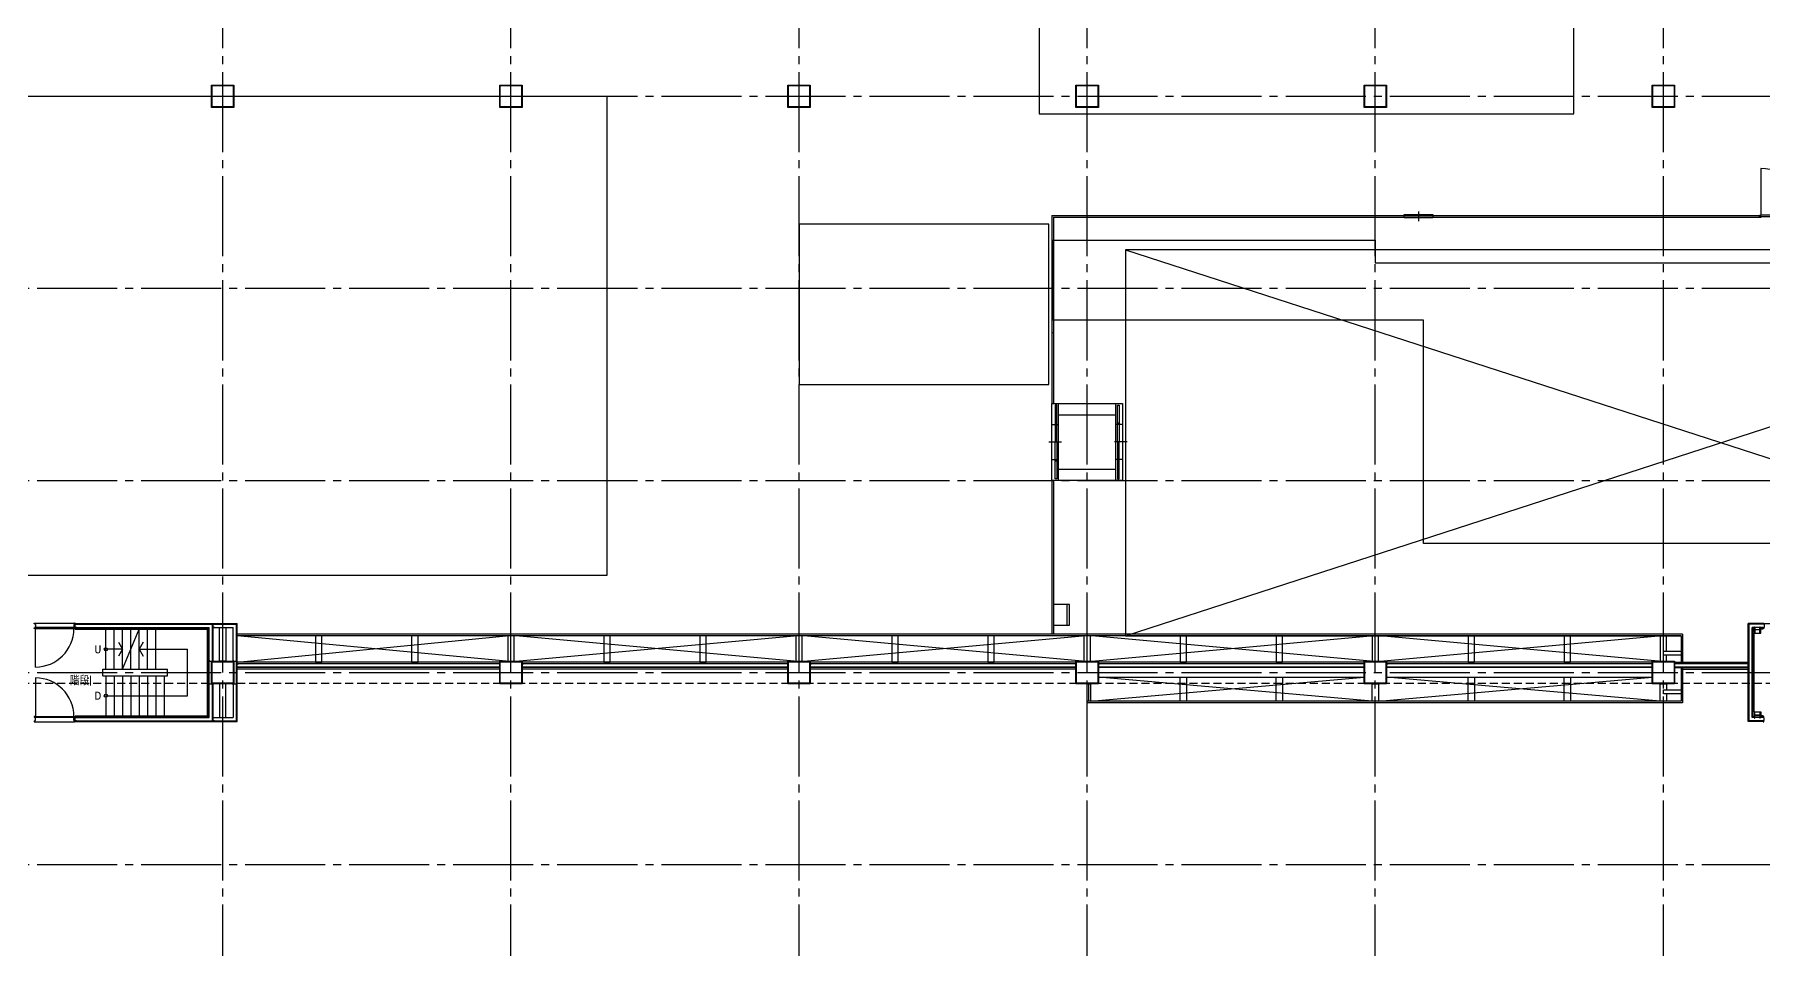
# Model space of a CAD drawing. Header units: millimetres. Extents: x -48783 to 30095, y 6477 to 24477.
# Drawn here: x 5712 to 11112, y 14285 to 17142 of the extents above; entities that cross this region are included whole.
import ezdxf
from ezdxf.enums import TextEntityAlignment as Align

# ---------------------------------------------------------------- set-up
doc = ezdxf.new("R2010")
doc.units = ezdxf.units.MM
doc.header["$LTSCALE"] = 100
doc.linetypes.add('X-N-FAB-L20$0$COL-CEN-LIN', pattern=[3.25, 2.5, -0.25, 0.25, -0.25])
doc.linetypes.add('X-N-FAB-L20$0$HIDDEN', pattern=[0.375, 0.25, -0.125])
for name, color, linetype in [('0-XREF', 7, 'Continuous'), ('X-N-FAB-L20$0$08', 8, 'Continuous'), ('X-N-FAB-L20$0$200K新增範圍', 8, 'Continuous'), ('X-N-FAB-L20$0$A-WALL-IN', 8, 'Continuous'), ('X-N-FAB-L20$0$ASP_4', 8, 'Continuous'), ('X-N-FAB-L20$0$ASP_5', 8, 'Continuous'), ('X-N-FAB-L20$0$BLOCK', 8, 'Continuous'), ('X-N-FAB-L20$0$CCL', 8, 'X-N-FAB-L20$0$COL-CEN-LIN'), ('X-N-FAB-L20$0$COL-S', 8, 'Continuous'), ('X-N-FAB-L20$0$DOOR', 8, 'Continuous'), ('X-N-FAB-L20$0$WALL-P', 8, 'Continuous')]:
    doc.layers.add(name, color=color, linetype=linetype)
doc.styles.add('X-N-FAB-L20$0$ATS', font='monotxt', dxfattribs={"bigfont": 'BIGFONT'})
doc.styles.add('X-N-FAB-L20$0$ROMS', font='ROMANS.shx', dxfattribs={"bigfont": 'bigfont.shx'})

# ---------------------------------------------------------------- blocks, each defined once
blk = doc.blocks.new('X-N-FAB-L20$0$A$Cc7bb84f0')
at = {"layer": 'X-N-FAB-L20$0$COL-S'}
for points in [[(0, 70), (70, 70), (70, 0), (0, 0)], [(2, 68), (68, 68), (68, 2), (2, 2)]]:
    blk.add_lwpolyline(points, close=True, dxfattribs=at)
blk = doc.blocks.new('X-N-FAB-L20$0$A$C20c95bda')
at = {"layer": 'X-N-FAB-L20$0$CCL'}
for p, q in [((7320, 0), (7320, 9160)), ((8220, 0), (8220, 9160)), ((9120, 0), (9120, 9160)), ((10020, 0), (10020, 9160)), ((10920, 0), (10920, 9160)), ((10920, 0), (10920, 9160)), ((11820, 0), (11820, 9160)), ((240, 6350), (28330, 6350)), ((240, 5750), (28330, 5750)), ((240, 5150), (28330, 5150)), ((240, 4550), (28330, 4550)), ((240, 3950), (28330, 3950))]:
    blk.add_line(p, q, dxfattribs=at)
at = {"layer": 'X-N-FAB-L20$0$200K新增範圍'}
for p in [(7285, 6315), (8185, 6315), (9085, 6315), (9985, 6315), (10885, 6315), (11785, 6315), (7285, 4515), (8185, 4515), (9085, 4515), (9985, 4515), (10885, 4515), (11785, 4515)]:
    blk.add_blockref('X-N-FAB-L20$0$A$Cc7bb84f0', p, dxfattribs=at)
blk = doc.blocks.new('X-N-FAB-L20$0$A$C1d07c4d4')
for centre in [(6652.4, 4597.5), (6652.4, 4452.5)]:
    blk.add_circle(centre, 5)
at = {"layer": 'X-N-FAB-L20$0$08'}
for p, q in [((11821.5, 6099.4), (11821.5, 5953.5)), ((9607.4, 5952.5), (9607.4, 5798)), ((9607.4, 5952.5), (11817.4, 5952.5)), ((9612.4, 5947.5), (9612.4, 5798)), ((9612.4, 5947.5), (11817.4, 5947.5)), ((10752.4, 5965), (10752.4, 5935)), ((9837.4, 5845), (13557.4, 4640)), ((9837.4, 4640), (13557.4, 5845)), ((9607.4, 5798), (9607.4, 5587)), ((9607.4, 5798), (9612.4, 5798)), ((9612.4, 5798), (9612.4, 5587)), ((9607.4, 5677), (9612.4, 5677)), ((9607.4, 5587), (9607.4, 5365)), ((9607.4, 5587), (9612.4, 5587)), ((9612.4, 5587), (9612.4, 5365)), ((9627.4, 5125), (9627.4, 5365)), ((9807.4, 5125), (9807.4, 5365)), ((9607.4, 5300), (9627.4, 5300)), ((9627.4, 5330), (9807.4, 5330)), ((9827.4, 5300), (9807.4, 5300)), ((9597.4, 5245), (9637.4, 5245)), ((9842.4, 5245), (9802.4, 5245)), ((9607.4, 5190), (9627.4, 5190)), ((9827.4, 5190), (9807.4, 5190)), ((9627.4, 5160), (9807.4, 5160)), ((9607.4, 5125), (9607.4, 4645)), ((9612.4, 5125), (9612.4, 4645)), ((9654.4, 4672.5), (9654.4, 4737.5)), ((6652.4, 4535), (6652.4, 4660)), ((6678.4, 4535), (6678.4, 4660)), ((6704.4, 4535), (6704.4, 4660)), ((6704.4, 4535), (6756.4, 4660)), ((6730.4, 4535), (6730.4, 4660)), ((6756.4, 4535), (6756.4, 4660)), ((6782.4, 4535), (6782.4, 4660)), ((6808.4, 4535), (6808.4, 4660)), ((11577.4, 4645), (7062.4, 4645)), ((11577.4, 4645), (11577.4, 4557)), ((6704.4, 4597.5), (6652.4, 4597.5)), ((6756.4, 4597.5), (6834.4, 4597.5)), ((6782.4, 4597.5), (6906.9, 4597.5)), ((6906.9, 4452.5), (6906.9, 4597.5)), ((7902.4, 4560), (7062.4, 4640)), ((7062.4, 4557), (7902.4, 4640)), ((11572.4, 4640), (7062.4, 4640)), ((8802.4, 4560), (7932.4, 4640)), ((7932.4, 4560), (8802.4, 4640)), ((8832.4, 4560), (9702.4, 4640)), ((9702.4, 4560), (8832.4, 4640)), ((9732.4, 4560), (10602.4, 4640)), ((10602.4, 4560), (9732.4, 4640)), ((10632.4, 4560), (11502.4, 4640)), ((11502.4, 4560), (10632.4, 4640)), ((11572.4, 4640), (11572.4, 4557)), ((6642.4, 4535), (6844.4, 4535)), ((6642.4, 4515), (6642.4, 4535)), ((6642.4, 4515), (6844.4, 4515)), ((6652.4, 4515), (6652.4, 4390)), ((6678.4, 4515), (6678.4, 4390)), ((6704.4, 4515), (6704.4, 4390)), ((6730.4, 4515), (6730.4, 4390)), ((6756.4, 4515), (6756.4, 4390)), ((6782.4, 4515), (6782.4, 4390)), ((6808.4, 4515), (6808.4, 4390)), ((6834.4, 4515), (6834.4, 4390)), ((6844.4, 4515), (6844.4, 4535)), ((9717.4, 4430), (9717.4, 4490)), ((6652.4, 4452.5), (6906.9, 4452.5))]:
    blk.add_line(p, q, dxfattribs=at)
for points in [[(10617.4, 7587.5), (8667.4, 7587.5), (8667.4, 6720), (9567.4, 6720), (9567.4, 6270), (11237.4, 6270), (11237.4, 7755.5), (10617.4, 7755.5)], [(8217.4, 4827.5), (4623.4, 4827.5), (4623.4, 6325), (8217.4, 6325)], [(6982.4, 6290), (6982.4, 6360), (7052.4, 6360), (7052.4, 6290)], [(6984.4, 6292), (6984.4, 6358), (7050.4, 6358), (7050.4, 6292)], [(7882.4, 6290), (7882.4, 6360), (7952.4, 6360), (7952.4, 6290)], [(7884.4, 6292), (7884.4, 6358), (7950.4, 6358), (7950.4, 6292)], [(8782.4, 6290), (8782.4, 6360), (8852.4, 6360), (8852.4, 6290)], [(8784.4, 6292), (8784.4, 6358), (8850.4, 6358), (8850.4, 6292)], [(9682.4, 6290), (9682.4, 6360), (9752.4, 6360), (9752.4, 6290)], [(9684.4, 6292), (9684.4, 6358), (9750.4, 6358), (9750.4, 6292)], [(10582.4, 6290), (10582.4, 6360), (10652.4, 6360), (10652.4, 6290)], [(10584.4, 6292), (10584.4, 6358), (10650.4, 6358), (10650.4, 6292)], [(11482.4, 6290), (11482.4, 6360), (11552.4, 6360), (11552.4, 6290)], [(11484.4, 6292), (11484.4, 6358), (11550.4, 6358), (11550.4, 6292)], [(10707.4, 5945), (10707.4, 5955), (10797.4, 5955), (10797.4, 5945)], [(11821.5, 5949), (11821.5, 5946.5), (11817.4, 5946.5), (11817.4, 5953.5), (11819.9, 5953.5), (11819.9, 5949)], [(12114.4, 5953.5), (11820.4, 5953.5), (11820.4, 5949.5), (12114.4, 5949.5)], [(9597.4, 5925), (8817.4, 5925), (8817.4, 5425), (9597.4, 5425)], [(9609.4, 5875), (10617.4, 5875), (10617.4, 5805), (13167.4, 5805), (13167.4, 5137.5), (13761.4, 5137.5), (13761.4, 4927.5), (10767.4, 4927.5), (10767.4, 5625), (9609.4, 5625)], [(9837.4, 4640), (11572.4, 4640), (11572.4, 4557), (11782.4, 4557), (11782.4, 4678), (12462.4, 4678), (12462.4, 4640), (13557.4, 4640), (13557.4, 5845), (9837.4, 5845)], [(9607.4, 5365), (9827.4, 5365), (9827.4, 5125), (9607.4, 5125), (9607.4, 5365), (9607.4, 5365)], [(9617.4, 5300), (9622.4, 5300), (9622.4, 5360), (9617.4, 5360)], [(9817.4, 5300), (9812.4, 5300), (9812.4, 5360), (9817.4, 5360)], [(9617.4, 5245), (9622.4, 5245), (9622.4, 5305), (9617.4, 5305)], [(9817.4, 5245), (9812.4, 5245), (9812.4, 5305), (9817.4, 5305)], [(9617.4, 5245), (9622.4, 5245), (9622.4, 5185), (9617.4, 5185)], [(9817.4, 5245), (9812.4, 5245), (9812.4, 5185), (9817.4, 5185)], [(9617.4, 5190), (9622.4, 5190), (9622.4, 5130), (9617.4, 5130)], [(9817.4, 5190), (9812.4, 5190), (9812.4, 5130), (9817.4, 5130)], [(9662.4, 4672.5), (9662.4, 4737.5), (9612.4, 4737.5), (9612.4, 4672.5)], [(7307.4, 4557), (7327.4, 4557), (7327.4, 4640), (7307.4, 4640)], [(7607.4, 4557), (7627.4, 4557), (7627.4, 4640), (7607.4, 4640)], [(7907.4, 4560), (7927.4, 4560), (7927.4, 4640), (7907.4, 4640)], [(8207.4, 4557), (8227.4, 4557), (8227.4, 4640), (8207.4, 4640)], [(8507.4, 4557), (8527.4, 4557), (8527.4, 4640), (8507.4, 4640)], [(8807.4, 4560), (8827.4, 4560), (8827.4, 4640), (8807.4, 4640)], [(9107.4, 4557), (9127.4, 4557), (9127.4, 4640), (9107.4, 4640)], [(9407.4, 4557), (9427.4, 4557), (9427.4, 4640), (9407.4, 4640)], [(9707.4, 4560), (9727.4, 4560), (9727.4, 4640), (9707.4, 4640)], [(10007.4, 4557), (10027.4, 4557), (10027.4, 4640), (10007.4, 4640)], [(10307.4, 4557), (10327.4, 4557), (10327.4, 4640), (10307.4, 4640)], [(10607.4, 4560), (10627.4, 4560), (10627.4, 4640), (10607.4, 4640)], [(10907.4, 4557), (10927.4, 4557), (10927.4, 4640), (10907.4, 4640)], [(11207.4, 4557), (11227.4, 4557), (11227.4, 4640), (11207.4, 4640)], [(11572.4, 4578.8), (11517.4, 4578.8), (11517.4, 4591.2), (11572.4, 4591.2)], [(6982.4, 4490), (6982.4, 4560), (7052.4, 4560), (7052.4, 4490)], [(6984.4, 4492), (6984.4, 4558), (7050.4, 4558), (7050.4, 4492)], [(7882.4, 4490), (7882.4, 4560), (7952.4, 4560), (7952.4, 4490)], [(7884.4, 4492), (7884.4, 4558), (7950.4, 4558), (7950.4, 4492)], [(8782.4, 4490), (8782.4, 4560), (8852.4, 4560), (8852.4, 4490)], [(8784.4, 4492), (8784.4, 4558), (8850.4, 4558), (8850.4, 4492)], [(9682.4, 4490), (9682.4, 4560), (9752.4, 4560), (9752.4, 4490)], [(9684.4, 4492), (9684.4, 4558), (9750.4, 4558), (9750.4, 4492)], [(10582.4, 4490), (10582.4, 4560), (10652.4, 4560), (10652.4, 4490)], [(10584.4, 4492), (10584.4, 4558), (10650.4, 4558), (10650.4, 4492)], [(11482.4, 4490), (11482.4, 4560), (11552.4, 4560), (11552.4, 4490)], [(11484.4, 4492), (11484.4, 4558), (11550.4, 4558), (11550.4, 4492)]]:
    blk.add_lwpolyline(points, close=True, dxfattribs=at)
for points in [[(6691.9, 4619.2), (6704.4, 4597.5), (6691.9, 4575.8)], [(6768.9, 4619.2), (6756.4, 4597.5), (6768.9, 4575.8)], [(11527.4, 4591.2), (11527.4, 4640), (11507.4, 4640), (11507.4, 4560), (11527.4, 4560), (11527.4, 4578.8)], [(6975.9, 4564), (6974.9, 4564), (6974.9, 4560), (6984.9, 4560), (6984.9, 4564), (6983.9, 4564)], [(7050.9, 4564), (7049.9, 4564), (7049.9, 4560), (7059.9, 4560), (7059.9, 4564), (7058.9, 4564)]]:
    blk.add_lwpolyline(points, dxfattribs=at)
blk.add_arc((11821.5, 5953.5), 145.9, 0, 90, dxfattribs=at)
at = {"layer": 'X-N-FAB-L20$0$ASP_4'}
for points in [[(8778.4, 4543), (8778.4, 4542), (8782.4, 4542), (8782.4, 4552), (8778.4, 4552), (8778.4, 4551)], [(8856.4, 4543), (8856.4, 4542), (8852.4, 4542), (8852.4, 4552), (8856.4, 4552), (8856.4, 4551)], [(11527.4, 4458.8), (11527.4, 4435), (11507.4, 4435), (11507.4, 4490), (11527.4, 4490), (11527.4, 4471.2)]]:
    blk.add_lwpolyline(points, dxfattribs=at)
for points in [[(10007.4, 4510), (10027.4, 4510), (10027.4, 4435), (10007.4, 4435)], [(10307.4, 4510), (10327.4, 4510), (10327.4, 4435), (10307.4, 4435)], [(10607.4, 4490), (10627.4, 4490), (10627.4, 4435), (10607.4, 4435)], [(10907.4, 4510), (10927.4, 4510), (10927.4, 4435), (10907.4, 4435)], [(11207.4, 4510), (11227.4, 4510), (11227.4, 4435), (11207.4, 4435)], [(11572.4, 4458.8), (11517.4, 4458.8), (11517.4, 4471.2), (11572.4, 4471.2)]]:
    blk.add_lwpolyline(points, close=True, dxfattribs=at)
at = {"layer": 'X-N-FAB-L20$0$ASP_5'}
for p, q in [((9727.4, 4435), (10582.4, 4510)), ((10607.4, 4435), (9752.4, 4510)), ((10627.4, 4435), (11482.4, 4510)), ((11507.4, 4435), (10652.4, 4510))]:
    blk.add_line(p, q, dxfattribs=at)
at = {"layer": 'X-N-FAB-L20$0$DOOR'}
for p, q in [((6430.9, 4679), (6553.9, 4679)), ((6432.4, 4542), (6432.4, 4662)), ((6432.4, 4508), (6432.4, 4388)), ((6430.9, 4371), (6553.9, 4371))]:
    blk.add_line(p, q, dxfattribs=at)
for points in [[(6428.4, 4676.5), (6428.4, 4679), (6430.9, 4679), (6430.9, 4674.5), (6432.4, 4674.5), (6432.4, 4666.5), (6430.9, 4666.5), (6430.9, 4662), (6428.4, 4662), (6428.4, 4664.5)], [(6556.4, 4676.5), (6556.4, 4679), (6553.9, 4679), (6553.9, 4674.5), (6552.4, 4674.5), (6552.4, 4666.5), (6553.9, 4666.5), (6553.9, 4662), (6556.4, 4662), (6556.4, 4664.5)], [(11828.4, 4676.5), (11828.4, 4679), (11830.9, 4679), (11830.9, 4674.5), (11832.4, 4674.5), (11832.4, 4666.5), (11830.9, 4666.5), (11830.9, 4662), (11828.4, 4662), (11828.4, 4664.5)], [(6428.4, 4373.5), (6428.4, 4371), (6430.9, 4371), (6430.9, 4375.5), (6432.4, 4375.5), (6432.4, 4383.5), (6430.9, 4383.5), (6430.9, 4388), (6428.4, 4388), (6428.4, 4385.5)], [(6556.4, 4373.5), (6556.4, 4371), (6553.9, 4371), (6553.9, 4375.5), (6552.4, 4375.5), (6552.4, 4383.5), (6553.9, 4383.5), (6553.9, 4388), (6556.4, 4388), (6556.4, 4385.5)], [(11828.4, 4373.5), (11828.4, 4371), (11830.9, 4371), (11830.9, 4375.5), (11832.4, 4375.5), (11832.4, 4383.5), (11830.9, 4383.5), (11830.9, 4388), (11828.4, 4388), (11828.4, 4385.5)]]:
    blk.add_lwpolyline(points, dxfattribs=at)
for points in [[(6431.4, 4662), (6553.4, 4662), (6553.4, 4666), (6431.4, 4666)], [(6431.4, 4388), (6553.4, 4388), (6553.4, 4384), (6431.4, 4384)]]:
    blk.add_lwpolyline(points, close=True, dxfattribs=at)
for centre, start, end in [((6432.4, 4662), 270, 0), ((6432.4, 4388), 0, 90)]:
    blk.add_arc(centre, 120, start, end, dxfattribs=at)
at = {"layer": 'X-N-FAB-L20$0$WALL-P'}
for p, q in [((6556.4, 4678), (6987.4, 4678)), ((6556.4, 4675.5), (6984.9, 4675.5)), ((6556.4, 4665.5), (6974.9, 4665.5)), ((6556.4, 4663), (6972.4, 4663)), ((6556.4, 4660), (6969.4, 4660)), ((6969.4, 4390), (6969.4, 4660)), ((6972.4, 4387), (6972.4, 4663)), ((6974.9, 4384.5), (6974.9, 4665.5)), ((6984.9, 4560), (6984.9, 4675.5)), ((6987.4, 4560), (6987.4, 4678)), ((6987.4, 4678), (7062.4, 4678)), ((6987.4, 4675.5), (7059.9, 4675.5)), ((6987.4, 4665.5), (7049.9, 4665.5)), ((7049.9, 4560), (7049.9, 4665.5)), ((7059.9, 4374.5), (7059.9, 4675.5)), ((7062.4, 4372), (7062.4, 4678)), ((11782.4, 4372), (11782.4, 4678)), ((11828.4, 4678), (11782.4, 4678)), ((11784.9, 4374.5), (11784.9, 4675.5)), ((11828.4, 4675.5), (11784.9, 4675.5)), ((11794.9, 4384.5), (11794.9, 4665.5)), ((11828.4, 4665.5), (11794.9, 4665.5)), ((11801.7, 4663), (11797.4, 4663)), ((11797.4, 4387), (11797.4, 4663)), ((11800.4, 4647.5), (11821.9, 4647.5)), ((11800.4, 4402.5), (11800.4, 4647.5)), ((11828.4, 4663), (11819.2, 4663)), ((11821.9, 4647.5), (11821.9, 4660)), ((11828.4, 4660), (11821.9, 4660)), ((7882.4, 4557), (7062.4, 4557)), ((7882.4, 4552), (7062.4, 4552)), ((7882.4, 4542), (7062.4, 4542)), ((7882.4, 4540.8), (7062.4, 4540.8)), ((8782.4, 4557), (7952.4, 4557)), ((8782.4, 4552), (7952.4, 4552)), ((8782.4, 4542), (7952.4, 4542)), ((8782.4, 4540.8), (7952.4, 4540.8)), ((9682.4, 4557), (8852.4, 4557)), ((9682.4, 4552), (8852.4, 4552)), ((9682.4, 4542), (8852.4, 4542)), ((9682.4, 4540.8), (8852.4, 4540.8)), ((10582.4, 4557), (9752.4, 4557)), ((10582.4, 4552), (9752.4, 4552)), ((10582.4, 4542), (9752.4, 4542)), ((10582.4, 4540.8), (9752.4, 4540.8)), ((11482.4, 4557), (10652.4, 4557)), ((11482.4, 4552), (10652.4, 4552)), ((11482.4, 4542), (10652.4, 4542)), ((11482.4, 4540.8), (10652.4, 4540.8)), ((11552.4, 4557), (11782.4, 4557)), ((11782.4, 4552), (11552.4, 4552)), ((11782.4, 4542), (11552.4, 4542)), ((11552.4, 4540.8), (11782.4, 4540.8)), ((11572.4, 4540.8), (11572.4, 4435)), ((11577.4, 4540.8), (11577.4, 4430)), ((6984.9, 4374.5), (6984.9, 4490)), ((6987.4, 4372), (6987.4, 4490)), ((7049.9, 4490), (7049.9, 4384.5)), ((7882.4, 4535.8), (7062.4, 4535.8)), ((8782.4, 4535.8), (7952.4, 4535.8)), ((9682.4, 4535.8), (8852.4, 4535.8)), ((9722.4, 4435), (9722.4, 4490)), ((9752.4, 4510), (10582.4, 4510)), ((10652.4, 4510), (11482.4, 4510)), ((11577.4, 4535.8), (11782.4, 4535.8)), ((11577.4, 4430), (9717.4, 4430)), ((11572.4, 4435), (9722.4, 4435)), ((6556.4, 4390), (6969.4, 4390)), ((6556.4, 4387), (6972.4, 4387)), ((6556.4, 4384.5), (6974.9, 4384.5)), ((6556.4, 4374.5), (6984.9, 4374.5)), ((6987.4, 4384.5), (7049.9, 4384.5)), ((6987.4, 4374.5), (7059.9, 4374.5)), ((11828.4, 4374.5), (11784.9, 4374.5)), ((11828.4, 4384.5), (11794.9, 4384.5)), ((11801.7, 4387), (11797.4, 4387)), ((11800.4, 4402.5), (11821.9, 4402.5)), ((11828.4, 4387), (11819.2, 4387)), ((11821.9, 4402.5), (11821.9, 4390)), ((11828.4, 4390), (11821.9, 4390)), ((6556.4, 4372), (6987.4, 4372)), ((6987.4, 4372), (7062.4, 4372)), ((11828.4, 4372), (11782.4, 4372))]:
    blk.add_line(p, q, dxfattribs=at)
for points in [[(6560.4, 4666.5), (6560.4, 4665.5), (6556.4, 4665.5), (6556.4, 4675.5), (6560.4, 4675.5), (6560.4, 4674.5)], [(6991.4, 4666.5), (6991.4, 4665.5), (6987.4, 4665.5), (6987.4, 4675.5), (6991.4, 4675.5), (6991.4, 4674.5)], [(7066.4, 4543), (7066.4, 4542), (7062.4, 4542), (7062.4, 4552), (7066.4, 4552), (7066.4, 4551)], [(7878.4, 4543), (7878.4, 4542), (7882.4, 4542), (7882.4, 4552), (7878.4, 4552), (7878.4, 4551)], [(7956.4, 4543), (7956.4, 4542), (7952.4, 4542), (7952.4, 4552), (7956.4, 4552), (7956.4, 4551)], [(9678.4, 4543), (9678.4, 4542), (9682.4, 4542), (9682.4, 4552), (9678.4, 4552), (9678.4, 4551)], [(9756.4, 4543), (9756.4, 4542), (9752.4, 4542), (9752.4, 4552), (9756.4, 4552), (9756.4, 4551)], [(10578.4, 4543), (10578.4, 4542), (10582.4, 4542), (10582.4, 4552), (10578.4, 4552), (10578.4, 4551)], [(10656.4, 4543), (10656.4, 4542), (10652.4, 4542), (10652.4, 4552), (10656.4, 4552), (10656.4, 4551)], [(6975.9, 4486), (6974.9, 4486), (6974.9, 4490), (6984.9, 4490), (6984.9, 4486), (6983.9, 4486)], [(7050.9, 4486), (7049.9, 4486), (7049.9, 4490), (7059.9, 4490), (7059.9, 4486), (7058.9, 4486)], [(9717.4, 4490), (9727.4, 4490), (9727.4, 4435), (9717.4, 4435)], [(6560.4, 4375.5), (6560.4, 4374.5), (6556.4, 4374.5), (6556.4, 4384.5), (6560.4, 4384.5), (6560.4, 4383.5)], [(6991.4, 4375.5), (6991.4, 4374.5), (6987.4, 4374.5), (6987.4, 4384.5), (6991.4, 4384.5), (6991.4, 4383.5)]]:
    blk.add_lwpolyline(points, dxfattribs=at)
for points in [[(7027.4, 4560), (7007.4, 4560), (7007.4, 4665.5), (7027.4, 4665.5)], [(11801.7, 4650.2), (11801.7, 4667.8), (11802.8, 4667.8), (11802.8, 4659.4), (11818.1, 4659.4), (11818.1, 4667.8), (11819.2, 4667.8), (11819.2, 4650.2), (11818.1, 4650.2), (11818.1, 4658.6), (11802.8, 4658.6), (11802.8, 4650.2)], [(7027.4, 4490), (7007.4, 4490), (7007.4, 4384.5), (7027.4, 4384.5)], [(11801.7, 4399.8), (11801.7, 4382.2), (11802.8, 4382.2), (11802.8, 4390.6), (11818.1, 4390.6), (11818.1, 4382.2), (11819.2, 4382.2), (11819.2, 4399.8), (11818.1, 4399.8), (11818.1, 4391.4), (11802.8, 4391.4), (11802.8, 4399.8)]]:
    blk.add_lwpolyline(points, close=True, dxfattribs=at)
at = {"layer": 'X-N-FAB-L20$0$08', "style": 'X-N-FAB-L20$0$ATS'}
for s, p in [('U', (6627.4, 4597.5)), ('D', (6627.4, 4452.5))]:
    blk.add_text(s, height=25, dxfattribs=at).set_placement(p, align=Align.MIDDLE_CENTER)
at = {"layer": 'X-N-FAB-L20$0$08', "style": 'X-N-FAB-L20$0$ROMS', "width": 0.8}
blk.add_text('階段I', height=30, dxfattribs=at).set_placement((6574.5, 4499.5), align=Align.MIDDLE_CENTER)
blk = doc.blocks.new('X-N-FAB-L20')
at = {"layer": 'X-N-FAB-L20$0$A-WALL-IN', "linetype": 'X-N-FAB-L20$0$HIDDEN'}
for points in [[(3120, 15117), (6920, 15117)], [(6920, 15117), (15420, 15117)]]:
    blk.add_lwpolyline(points, dxfattribs=at)
blk.add_blockref('X-N-FAB-L20$0$A$C1d07c4d4', (-717.4, 10625))
at = {"layer": 'X-N-FAB-L20$0$BLOCK'}
blk.add_blockref('X-N-FAB-L20$0$A$C20c95bda', (-1020, 10600), dxfattribs=at)

msp = doc.modelspace()

# ---------------------------------------------------------------- block references
at = {"layer": '0-XREF'}
msp.add_blockref('X-N-FAB-L20', (0, 0), dxfattribs=at)

doc.saveas('drawing.dxf')
